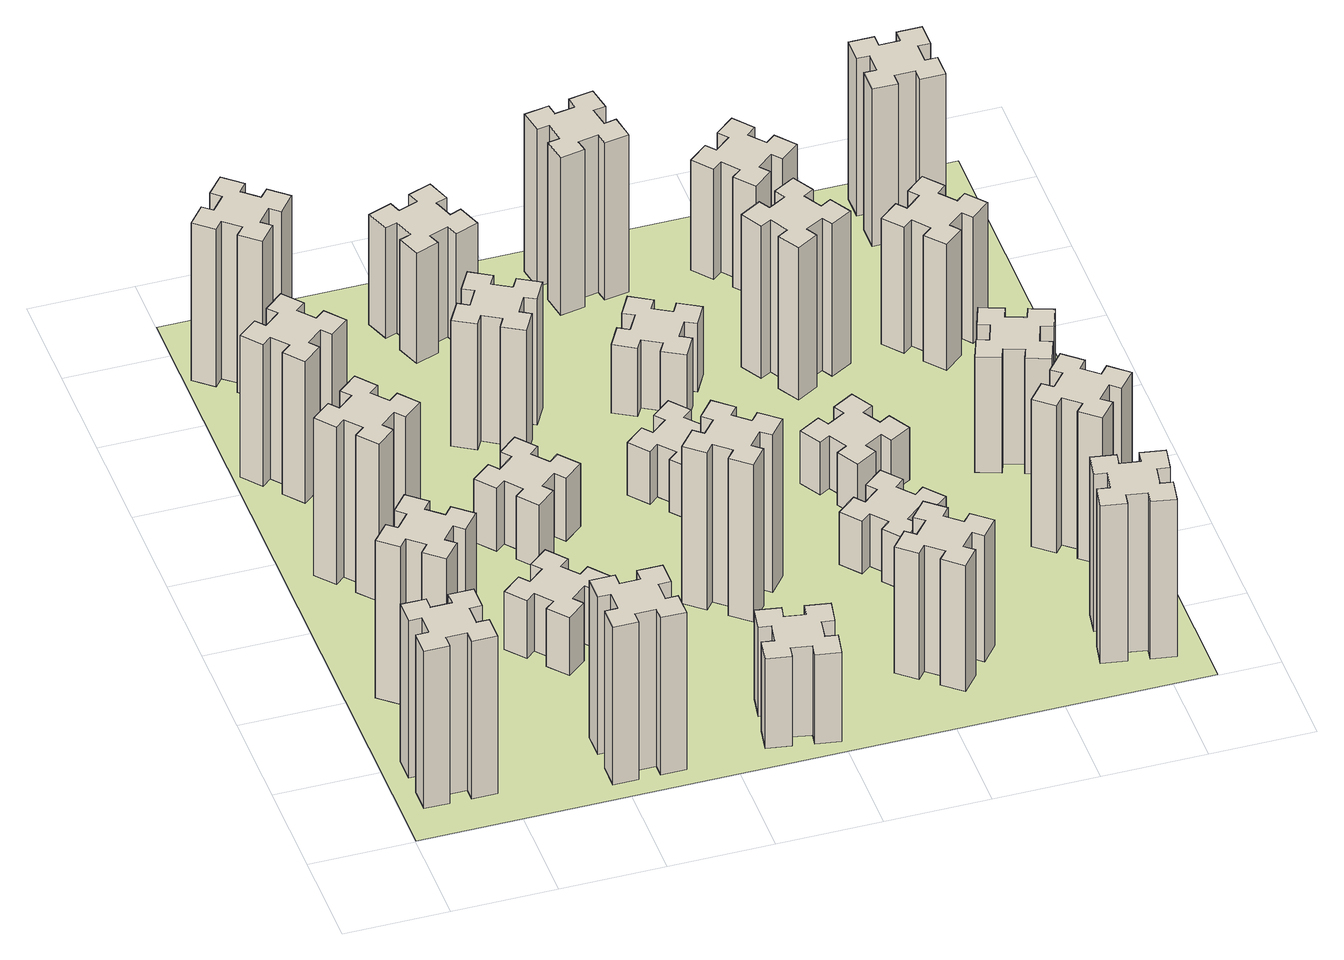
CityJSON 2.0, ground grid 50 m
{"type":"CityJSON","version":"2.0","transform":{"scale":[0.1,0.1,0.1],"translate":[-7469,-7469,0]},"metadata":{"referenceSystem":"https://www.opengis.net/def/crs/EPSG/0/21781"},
"CityObjects":{
"building1":{"type":"Building","attributes":{"class":"1000","function":"1000","usage":"1000","yearOfConstruction":2016,"roofType":"1000","measuredHeight":90,"storeysAboveGround":30,"storeysBelowGround":0},"geometry":[{"type":"Solid","lod":"1","boundaries":[[[[0,1,2,3,4,5,6,7,8,9,10,11,12,13,14,15,16,17,18,19]],[[17,16,20,21]],[[16,15,22,20]],[[15,14,23,22]],[[14,13,24,23]],[[13,12,25,24]],[[12,11,26,25]],[[11,10,27,26]],[[10,9,28,27]],[[9,8,29,28]],[[8,7,30,29]],[[7,6,31,30]],[[6,5,32,31]],[[5,4,33,32]],[[4,3,34,33]],[[3,2,35,34]],[[2,1,36,35]],[[1,0,37,36]],[[0,19,38,37]],[[19,18,39,38]],[[18,17,21,39]],[[24,25,26,27,28,29,30,31,32,33,34,35,36,37,38,39,21,20,22,23]]]]}]},
"building2":{"type":"Building","attributes":{"class":"1000","function":"1000","usage":"1000","yearOfConstruction":2016,"roofType":"1000","measuredHeight":90,"storeysAboveGround":30,"storeysBelowGround":0},"geometry":[{"type":"Solid","lod":"1","boundaries":[[[[40,41,42,43,44,45,46,47,48,49,50,51,52,53,54,55,56,57,58,59]],[[57,56,60,61]],[[56,55,62,60]],[[55,54,63,62]],[[54,53,64,63]],[[53,52,65,64]],[[52,51,66,65]],[[51,50,67,66]],[[50,49,68,67]],[[49,48,69,68]],[[48,47,70,69]],[[47,46,71,70]],[[46,45,72,71]],[[45,44,73,72]],[[44,43,74,73]],[[43,42,75,74]],[[42,41,76,75]],[[41,40,77,76]],[[40,59,78,77]],[[59,58,79,78]],[[58,57,61,79]],[[64,65,66,67,68,69,70,71,72,73,74,75,76,77,78,79,61,60,62,63]]]]}]},
"building3":{"type":"Building","attributes":{"class":"1000","function":"1000","usage":"1000","yearOfConstruction":2016,"roofType":"1000","measuredHeight":90,"storeysAboveGround":30,"storeysBelowGround":0},"geometry":[{"type":"Solid","lod":"1","boundaries":[[[[80,81,82,83,84,85,86,87,88,89,90,91,92,93,94,95,96,97,98,99]],[[97,96,100,101]],[[96,95,102,100]],[[95,94,103,102]],[[94,93,104,103]],[[93,92,105,104]],[[92,91,106,105]],[[91,90,107,106]],[[90,89,108,107]],[[89,88,109,108]],[[88,87,110,109]],[[87,86,111,110]],[[86,85,112,111]],[[85,84,113,112]],[[84,83,114,113]],[[83,82,115,114]],[[82,81,116,115]],[[81,80,117,116]],[[80,99,118,117]],[[99,98,119,118]],[[98,97,101,119]],[[104,105,106,107,108,109,110,111,112,113,114,115,116,117,118,119,101,100,102,103]]]]}]},
"building4":{"type":"Building","attributes":{"class":"1000","function":"1000","usage":"1000","yearOfConstruction":2016,"roofType":"1000","measuredHeight":81,"storeysAboveGround":30,"storeysBelowGround":0},"geometry":[{"type":"Solid","lod":"1","boundaries":[[[[120,121,122,123,124,125,126,127,128,129,130,131,132,133,134,135,136,137,138,139]],[[137,136,140,141]],[[136,135,142,140]],[[135,134,143,142]],[[134,133,144,143]],[[133,132,145,144]],[[132,131,146,145]],[[131,130,147,146]],[[130,129,148,147]],[[129,128,149,148]],[[128,127,150,149]],[[127,126,151,150]],[[126,125,152,151]],[[125,124,153,152]],[[124,123,154,153]],[[123,122,155,154]],[[122,121,156,155]],[[121,120,157,156]],[[120,139,158,157]],[[139,138,159,158]],[[138,137,141,159]],[[144,145,146,147,148,149,150,151,152,153,154,155,156,157,158,159,141,140,142,143]]]]}]},
"building5":{"type":"Building","attributes":{"class":"1000","function":"1000","usage":"1000","yearOfConstruction":2016,"roofType":"1000","measuredHeight":90,"storeysAboveGround":30,"storeysBelowGround":0},"geometry":[{"type":"Solid","lod":"1","boundaries":[[[[160,161,162,163,164,165,166,167,168,169,170,171,172,173,174,175,176,177,178,179]],[[177,176,180,181]],[[176,175,182,180]],[[175,174,183,182]],[[174,173,184,183]],[[173,172,185,184]],[[172,171,186,185]],[[171,170,187,186]],[[170,169,188,187]],[[169,168,189,188]],[[168,167,190,189]],[[167,166,191,190]],[[166,165,192,191]],[[165,164,193,192]],[[164,163,194,193]],[[163,162,195,194]],[[162,161,196,195]],[[161,160,197,196]],[[160,179,198,197]],[[179,178,199,198]],[[178,177,181,199]],[[184,185,186,187,188,189,190,191,192,193,194,195,196,197,198,199,181,180,182,183]]]]}]},
"building6":{"type":"Building","attributes":{"class":"1000","function":"1000","usage":"1000","yearOfConstruction":2016,"roofType":"1000","measuredHeight":90,"storeysAboveGround":30,"storeysBelowGround":0},"geometry":[{"type":"Solid","lod":"1","boundaries":[[[[200,201,202,203,204,205,206,207,208,209,210,211,212,213,214,215,216,217,218,219]],[[217,216,220,221]],[[216,215,222,220]],[[215,214,223,222]],[[214,213,224,223]],[[213,212,225,224]],[[212,211,226,225]],[[211,210,227,226]],[[210,209,228,227]],[[209,208,229,228]],[[208,207,230,229]],[[207,206,231,230]],[[206,205,232,231]],[[205,204,233,232]],[[204,203,234,233]],[[203,202,235,234]],[[202,201,236,235]],[[201,200,237,236]],[[200,219,238,237]],[[219,218,239,238]],[[218,217,221,239]],[[224,225,226,227,228,229,230,231,232,233,234,235,236,237,238,239,221,220,222,223]]]]}]},
"building7":{"type":"Building","attributes":{"class":"1000","function":"1000","usage":"1000","yearOfConstruction":2016,"roofType":"1000","measuredHeight":33,"storeysAboveGround":30,"storeysBelowGround":0},"geometry":[{"type":"Solid","lod":"1","boundaries":[[[[240,241,242,243,244,245,246,247,248,249,250,251,252,253,254,255,256,257,258,259]],[[257,256,260,261]],[[256,255,262,260]],[[255,254,263,262]],[[254,253,264,263]],[[253,252,265,264]],[[252,251,266,265]],[[251,250,267,266]],[[250,249,268,267]],[[249,248,269,268]],[[248,247,270,269]],[[247,246,271,270]],[[246,245,272,271]],[[245,244,273,272]],[[244,243,274,273]],[[243,242,275,274]],[[242,241,276,275]],[[241,240,277,276]],[[240,259,278,277]],[[259,258,279,278]],[[258,257,261,279]],[[264,265,266,267,268,269,270,271,272,273,274,275,276,277,278,279,261,260,262,263]]]]}]},
"building8":{"type":"Building","attributes":{"class":"1000","function":"1000","usage":"1000","yearOfConstruction":2016,"roofType":"1000","measuredHeight":36,"storeysAboveGround":30,"storeysBelowGround":0},"geometry":[{"type":"Solid","lod":"1","boundaries":[[[[280,281,282,283,284,285,286,287,288,289,290,291,292,293,294,295,296,297,298,299]],[[297,296,300,301]],[[296,295,302,300]],[[295,294,303,302]],[[294,293,304,303]],[[293,292,305,304]],[[292,291,306,305]],[[291,290,307,306]],[[290,289,308,307]],[[289,288,309,308]],[[288,287,310,309]],[[287,286,311,310]],[[286,285,312,311]],[[285,284,313,312]],[[284,283,314,313]],[[283,282,315,314]],[[282,281,316,315]],[[281,280,317,316]],[[280,299,318,317]],[[299,298,319,318]],[[298,297,301,319]],[[304,305,306,307,308,309,310,311,312,313,314,315,316,317,318,319,301,300,302,303]]]]}]},
"building9":{"type":"Building","attributes":{"class":"1000","function":"1000","usage":"1000","yearOfConstruction":2016,"roofType":"1000","measuredHeight":51,"storeysAboveGround":30,"storeysBelowGround":0},"geometry":[{"type":"Solid","lod":"1","boundaries":[[[[320,321,322,323,324,325,326,327,328,329,330,331,332,333,334,335,336,337,338,339]],[[337,336,340,341]],[[336,335,342,340]],[[335,334,343,342]],[[334,333,344,343]],[[333,332,345,344]],[[332,331,346,345]],[[331,330,347,346]],[[330,329,348,347]],[[329,328,349,348]],[[328,327,350,349]],[[327,326,351,350]],[[326,325,352,351]],[[325,324,353,352]],[[324,323,354,353]],[[323,322,355,354]],[[322,321,356,355]],[[321,320,357,356]],[[320,339,358,357]],[[339,338,359,358]],[[338,337,341,359]],[[344,345,346,347,348,349,350,351,352,353,354,355,356,357,358,359,341,340,342,343]]]]}]},
"building10":{"type":"Building","attributes":{"class":"1000","function":"1000","usage":"1000","yearOfConstruction":2016,"roofType":"1000","measuredHeight":72,"storeysAboveGround":30,"storeysBelowGround":0},"geometry":[{"type":"Solid","lod":"1","boundaries":[[[[360,361,362,363,364,365,366,367,368,369,370,371,372,373,374,375,376,377,378,379]],[[377,376,380,381]],[[376,375,382,380]],[[375,374,383,382]],[[374,373,384,383]],[[373,372,385,384]],[[372,371,386,385]],[[371,370,387,386]],[[370,369,388,387]],[[369,368,389,388]],[[368,367,390,389]],[[367,366,391,390]],[[366,365,392,391]],[[365,364,393,392]],[[364,363,394,393]],[[363,362,395,394]],[[362,361,396,395]],[[361,360,397,396]],[[360,379,398,397]],[[379,378,399,398]],[[378,377,381,399]],[[384,385,386,387,388,389,390,391,392,393,394,395,396,397,398,399,381,380,382,383]]]]}]},
"building11":{"type":"Building","attributes":{"class":"1000","function":"1000","usage":"1000","yearOfConstruction":2016,"roofType":"1000","measuredHeight":63,"storeysAboveGround":30,"storeysBelowGround":0},"geometry":[{"type":"Solid","lod":"1","boundaries":[[[[400,401,402,403,404,405,406,407,408,409,410,411,412,413,414,415,416,417,418,419]],[[417,416,420,421]],[[416,415,422,420]],[[415,414,423,422]],[[414,413,424,423]],[[413,412,425,424]],[[412,411,426,425]],[[411,410,427,426]],[[410,409,428,427]],[[409,408,429,428]],[[408,407,430,429]],[[407,406,431,430]],[[406,405,432,431]],[[405,404,433,432]],[[404,403,434,433]],[[403,402,435,434]],[[402,401,436,435]],[[401,400,437,436]],[[400,419,438,437]],[[419,418,439,438]],[[418,417,421,439]],[[424,425,426,427,428,429,430,431,432,433,434,435,436,437,438,439,421,420,422,423]]]]}]},
"building12":{"type":"Building","attributes":{"class":"1000","function":"1000","usage":"1000","yearOfConstruction":2016,"roofType":"1000","measuredHeight":90,"storeysAboveGround":30,"storeysBelowGround":0},"geometry":[{"type":"Solid","lod":"1","boundaries":[[[[440,441,442,443,444,445,446,447,448,449,450,451,452,453,454,455,456,457,458,459]],[[457,456,460,461]],[[456,455,462,460]],[[455,454,463,462]],[[454,453,464,463]],[[453,452,465,464]],[[452,451,466,465]],[[451,450,467,466]],[[450,449,468,467]],[[449,448,469,468]],[[448,447,470,469]],[[447,446,471,470]],[[446,445,472,471]],[[445,444,473,472]],[[444,443,474,473]],[[443,442,475,474]],[[442,441,476,475]],[[441,440,477,476]],[[440,459,478,477]],[[459,458,479,478]],[[458,457,461,479]],[[464,465,466,467,468,469,470,471,472,473,474,475,476,477,478,479,461,460,462,463]]]]}]},
"building13":{"type":"Building","attributes":{"class":"1000","function":"1000","usage":"1000","yearOfConstruction":2016,"roofType":"1000","measuredHeight":30,"storeysAboveGround":30,"storeysBelowGround":0},"geometry":[{"type":"Solid","lod":"1","boundaries":[[[[480,481,482,483,484,485,486,487,488,489,490,491,492,493,494,495,496,497,498,499]],[[497,496,500,501]],[[496,495,502,500]],[[495,494,503,502]],[[494,493,504,503]],[[493,492,505,504]],[[492,491,506,505]],[[491,490,507,506]],[[490,489,508,507]],[[489,488,509,508]],[[488,487,510,509]],[[487,486,511,510]],[[486,485,512,511]],[[485,484,513,512]],[[484,483,514,513]],[[483,482,515,514]],[[482,481,516,515]],[[481,480,517,516]],[[480,499,518,517]],[[499,498,519,518]],[[498,497,501,519]],[[504,505,506,507,508,509,510,511,512,513,514,515,516,517,518,519,501,500,502,503]]]]}]},
"building14":{"type":"Building","attributes":{"class":"1000","function":"1000","usage":"1000","yearOfConstruction":2016,"roofType":"1000","measuredHeight":39,"storeysAboveGround":30,"storeysBelowGround":0},"geometry":[{"type":"Solid","lod":"1","boundaries":[[[[520,521,522,523,524,525,526,527,528,529,530,531,532,533,534,535,536,537,538,539]],[[537,536,540,541]],[[536,535,542,540]],[[535,534,543,542]],[[534,533,544,543]],[[533,532,545,544]],[[532,531,546,545]],[[531,530,547,546]],[[530,529,548,547]],[[529,528,549,548]],[[528,527,550,549]],[[527,526,551,550]],[[526,525,552,551]],[[525,524,553,552]],[[524,523,554,553]],[[523,522,555,554]],[[522,521,556,555]],[[521,520,557,556]],[[520,539,558,557]],[[539,538,559,558]],[[538,537,541,559]],[[544,545,546,547,548,549,550,551,552,553,554,555,556,557,558,559,541,540,542,543]]]]}]},
"building15":{"type":"Building","attributes":{"class":"1000","function":"1000","usage":"1000","yearOfConstruction":2016,"roofType":"1000","measuredHeight":72,"storeysAboveGround":30,"storeysBelowGround":0},"geometry":[{"type":"Solid","lod":"1","boundaries":[[[[560,561,562,563,564,565,566,567,568,569,570,571,572,573,574,575,576,577,578,579]],[[577,576,580,581]],[[576,575,582,580]],[[575,574,583,582]],[[574,573,584,583]],[[573,572,585,584]],[[572,571,586,585]],[[571,570,587,586]],[[570,569,588,587]],[[569,568,589,588]],[[568,567,590,589]],[[567,566,591,590]],[[566,565,592,591]],[[565,564,593,592]],[[564,563,594,593]],[[563,562,595,594]],[[562,561,596,595]],[[561,560,597,596]],[[560,579,598,597]],[[579,578,599,598]],[[578,577,581,599]],[[584,585,586,587,588,589,590,591,592,593,594,595,596,597,598,599,581,580,582,583]]]]}]},
"building16":{"type":"Building","attributes":{"class":"1000","function":"1000","usage":"1000","yearOfConstruction":2016,"roofType":"1000","measuredHeight":90,"storeysAboveGround":30,"storeysBelowGround":0},"geometry":[{"type":"Solid","lod":"1","boundaries":[[[[600,601,602,603,604,605,606,607,608,609,610,611,612,613,614,615,616,617,618,619]],[[617,616,620,621]],[[616,615,622,620]],[[615,614,623,622]],[[614,613,624,623]],[[613,612,625,624]],[[612,611,626,625]],[[611,610,627,626]],[[610,609,628,627]],[[609,608,629,628]],[[608,607,630,629]],[[607,606,631,630]],[[606,605,632,631]],[[605,604,633,632]],[[604,603,634,633]],[[603,602,635,634]],[[602,601,636,635]],[[601,600,637,636]],[[600,619,638,637]],[[619,618,639,638]],[[618,617,621,639]],[[624,625,626,627,628,629,630,631,632,633,634,635,636,637,638,639,621,620,622,623]]]]}]},
"building17":{"type":"Building","attributes":{"class":"1000","function":"1000","usage":"1000","yearOfConstruction":2016,"roofType":"1000","measuredHeight":30,"storeysAboveGround":30,"storeysBelowGround":0},"geometry":[{"type":"Solid","lod":"1","boundaries":[[[[640,641,642,643,644,645,646,647,648,649,650,651,652,653,654,655,656,657,658,659]],[[657,656,660,661]],[[656,655,662,660]],[[655,654,663,662]],[[654,653,664,663]],[[653,652,665,664]],[[652,651,666,665]],[[651,650,667,666]],[[650,649,668,667]],[[649,648,669,668]],[[648,647,670,669]],[[647,646,671,670]],[[646,645,672,671]],[[645,644,673,672]],[[644,643,674,673]],[[643,642,675,674]],[[642,641,676,675]],[[641,640,677,676]],[[640,659,678,677]],[[659,658,679,678]],[[658,657,661,679]],[[664,665,666,667,668,669,670,671,672,673,674,675,676,677,678,679,661,660,662,663]]]]}]},
"building18":{"type":"Building","attributes":{"class":"1000","function":"1000","usage":"1000","yearOfConstruction":2016,"roofType":"1000","measuredHeight":30,"storeysAboveGround":30,"storeysBelowGround":0},"geometry":[{"type":"Solid","lod":"1","boundaries":[[[[680,681,682,683,684,685,686,687,688,689,690,691,692,693,694,695,696,697,698,699]],[[697,696,700,701]],[[696,695,702,700]],[[695,694,703,702]],[[694,693,704,703]],[[693,692,705,704]],[[692,691,706,705]],[[691,690,707,706]],[[690,689,708,707]],[[689,688,709,708]],[[688,687,710,709]],[[687,686,711,710]],[[686,685,712,711]],[[685,684,713,712]],[[684,683,714,713]],[[683,682,715,714]],[[682,681,716,715]],[[681,680,717,716]],[[680,699,718,717]],[[699,698,719,718]],[[698,697,701,719]],[[704,705,706,707,708,709,710,711,712,713,714,715,716,717,718,719,701,700,702,703]]]]}]},
"building19":{"type":"Building","attributes":{"class":"1000","function":"1000","usage":"1000","yearOfConstruction":2016,"roofType":"1000","measuredHeight":87,"storeysAboveGround":30,"storeysBelowGround":0},"geometry":[{"type":"Solid","lod":"1","boundaries":[[[[720,721,722,723,724,725,726,727,728,729,730,731,732,733,734,735,736,737,738,739]],[[737,736,740,741]],[[736,735,742,740]],[[735,734,743,742]],[[734,733,744,743]],[[733,732,745,744]],[[732,731,746,745]],[[731,730,747,746]],[[730,729,748,747]],[[729,728,749,748]],[[728,727,750,749]],[[727,726,751,750]],[[726,725,752,751]],[[725,724,753,752]],[[724,723,754,753]],[[723,722,755,754]],[[722,721,756,755]],[[721,720,757,756]],[[720,739,758,757]],[[739,738,759,758]],[[738,737,741,759]],[[744,745,746,747,748,749,750,751,752,753,754,755,756,757,758,759,741,740,742,743]]]]}]},
"building20":{"type":"Building","attributes":{"class":"1000","function":"1000","usage":"1000","yearOfConstruction":2016,"roofType":"1000","measuredHeight":90,"storeysAboveGround":30,"storeysBelowGround":0},"geometry":[{"type":"Solid","lod":"1","boundaries":[[[[760,761,762,763,764,765,766,767,768,769,770,771,772,773,774,775,776,777,778,779]],[[777,776,780,781]],[[776,775,782,780]],[[775,774,783,782]],[[774,773,784,783]],[[773,772,785,784]],[[772,771,786,785]],[[771,770,787,786]],[[770,769,788,787]],[[769,768,789,788]],[[768,767,790,789]],[[767,766,791,790]],[[766,765,792,791]],[[765,764,793,792]],[[764,763,794,793]],[[763,762,795,794]],[[762,761,796,795]],[[761,760,797,796]],[[760,779,798,797]],[[779,778,799,798]],[[778,777,781,799]],[[784,785,786,787,788,789,790,791,792,793,794,795,796,797,798,799,781,780,782,783]]]]}]},
"building21":{"type":"Building","attributes":{"class":"1000","function":"1000","usage":"1000","yearOfConstruction":2016,"roofType":"1000","measuredHeight":63,"storeysAboveGround":30,"storeysBelowGround":0},"geometry":[{"type":"Solid","lod":"1","boundaries":[[[[800,801,802,803,804,805,806,807,808,809,810,811,812,813,814,815,816,817,818,819]],[[817,816,820,821]],[[816,815,822,820]],[[815,814,823,822]],[[814,813,824,823]],[[813,812,825,824]],[[812,811,826,825]],[[811,810,827,826]],[[810,809,828,827]],[[809,808,829,828]],[[808,807,830,829]],[[807,806,831,830]],[[806,805,832,831]],[[805,804,833,832]],[[804,803,834,833]],[[803,802,835,834]],[[802,801,836,835]],[[801,800,837,836]],[[800,819,838,837]],[[819,818,839,838]],[[818,817,821,839]],[[824,825,826,827,828,829,830,831,832,833,834,835,836,837,838,839,821,820,822,823]]]]}]},
"building22":{"type":"Building","attributes":{"class":"1000","function":"1000","usage":"1000","yearOfConstruction":2016,"roofType":"1000","measuredHeight":84,"storeysAboveGround":30,"storeysBelowGround":0},"geometry":[{"type":"Solid","lod":"1","boundaries":[[[[840,841,842,843,844,845,846,847,848,849,850,851,852,853,854,855,856,857,858,859]],[[857,856,860,861]],[[856,855,862,860]],[[855,854,863,862]],[[854,853,864,863]],[[853,852,865,864]],[[852,851,866,865]],[[851,850,867,866]],[[850,849,868,867]],[[849,848,869,868]],[[848,847,870,869]],[[847,846,871,870]],[[846,845,872,871]],[[845,844,873,872]],[[844,843,874,873]],[[843,842,875,874]],[[842,841,876,875]],[[841,840,877,876]],[[840,859,878,877]],[[859,858,879,878]],[[858,857,861,879]],[[864,865,866,867,868,869,870,871,872,873,874,875,876,877,878,879,861,860,862,863]]]]}]},
"building23":{"type":"Building","attributes":{"class":"1000","function":"1000","usage":"1000","yearOfConstruction":2016,"roofType":"1000","measuredHeight":66,"storeysAboveGround":30,"storeysBelowGround":0},"geometry":[{"type":"Solid","lod":"1","boundaries":[[[[880,881,882,883,884,885,886,887,888,889,890,891,892,893,894,895,896,897,898,899]],[[897,896,900,901]],[[896,895,902,900]],[[895,894,903,902]],[[894,893,904,903]],[[893,892,905,904]],[[892,891,906,905]],[[891,890,907,906]],[[890,889,908,907]],[[889,888,909,908]],[[888,887,910,909]],[[887,886,911,910]],[[886,885,912,911]],[[885,884,913,912]],[[884,883,914,913]],[[883,882,915,914]],[[882,881,916,915]],[[881,880,917,916]],[[880,899,918,917]],[[899,898,919,918]],[[898,897,901,919]],[[904,905,906,907,908,909,910,911,912,913,914,915,916,917,918,919,901,900,902,903]]]]}]},
"building24":{"type":"Building","attributes":{"class":"1000","function":"1000","usage":"1000","yearOfConstruction":2016,"roofType":"1000","measuredHeight":72,"storeysAboveGround":30,"storeysBelowGround":0},"geometry":[{"type":"Solid","lod":"1","boundaries":[[[[920,921,922,923,924,925,926,927,928,929,930,931,932,933,934,935,936,937,938,939]],[[937,936,940,941]],[[936,935,942,940]],[[935,934,943,942]],[[934,933,944,943]],[[933,932,945,944]],[[932,931,946,945]],[[931,930,947,946]],[[930,929,948,947]],[[929,928,949,948]],[[928,927,950,949]],[[927,926,951,950]],[[926,925,952,951]],[[925,924,953,952]],[[924,923,954,953]],[[923,922,955,954]],[[922,921,956,955]],[[921,920,957,956]],[[920,939,958,957]],[[939,938,959,958]],[[938,937,941,959]],[[944,945,946,947,948,949,950,951,952,953,954,955,956,957,958,959,941,940,942,943]]]]}]},
"building25":{"type":"Building","attributes":{"class":"1000","function":"1000","usage":"1000","yearOfConstruction":2016,"roofType":"1000","measuredHeight":90,"storeysAboveGround":30,"storeysBelowGround":0},"geometry":[{"type":"Solid","lod":"1","boundaries":[[[[960,961,962,963,964,965,966,967,968,969,970,971,972,973,974,975,976,977,978,979]],[[977,976,980,981]],[[976,975,982,980]],[[975,974,983,982]],[[974,973,984,983]],[[973,972,985,984]],[[972,971,986,985]],[[971,970,987,986]],[[970,969,988,987]],[[969,968,989,988]],[[968,967,990,989]],[[967,966,991,990]],[[966,965,992,991]],[[965,964,993,992]],[[964,963,994,993]],[[963,962,995,994]],[[962,961,996,995]],[[961,960,997,996]],[[960,979,998,997]],[[979,978,999,998]],[[978,977,981,999]],[[984,985,986,987,988,989,990,991,992,993,994,995,996,997,998,999,981,980,982,983]]]]}]},
"landuse1":{"type":"LandUse","attributes":{"name":"plot1","function":"1010"},"geometry":[{"type":"MultiSurface","lod":"1","boundaries":[[[1000,1001,1002,1003]]]}]}
},
"vertices":[
[165,425,0],[165,325,0],[105,325,0],[105,205,0],[225,205,0],[225,265,0],[325,265,0],[325,205,0],[445,205,0],[445,325,0],[385,325,0],[385,425,0],[445,425,0],[445,545,0],[325,545,0],[325,485,0],[225,485,0],[225,545,0],[105,545,0],[105,425,0],[225,485,900],[225,545,900],[325,485,900],[325,545,900],[445,545,900],[445,425,900],[385,425,900],[385,325,900],[445,325,900],[445,205,900],[325,205,900],[325,265,900],[225,265,900],[225,205,900],[105,205,900],[105,325,900],[165,325,900],[165,425,900],[105,425,900],[105,545,900],
[484,1067,0],[408,1132,0],[446,1178,0],[354,1255,0],[277,1163,0],[323,1124,0],[259,1048,0],[213,1086,0],[136,994,0],[228,917,0],[266,963,0],[343,899,0],[304,853,0],[396,776,0],[473,868,0],[427,906,0],[492,983,0],[538,944,0],[615,1036,0],[523,1113,0],[492,983,900],[538,944,900],[427,906,900],[473,868,900],[396,776,900],[304,853,900],[343,899,900],[266,963,900],[228,917,900],[136,994,900],[213,1086,900],[259,1048,900],[323,1124,900],[277,1163,900],[354,1255,900],[446,1178,900],[408,1132,900],[484,1067,900],[523,1113,900],[615,1036,900],
[492,1888,0],[427,1964,0],[473,2003,0],[396,2095,0],[304,2018,0],[343,1972,0],[266,1907,0],[228,1953,0],[136,1876,0],[213,1784,0],[259,1823,0],[323,1746,0],[277,1708,0],[354,1616,0],[446,1693,0],[408,1739,0],[484,1803,0],[523,1757,0],[615,1834,0],[538,1926,0],[484,1803,900],[523,1757,900],[408,1739,900],[446,1693,900],[354,1616,900],[277,1708,900],[323,1746,900],[259,1823,900],[213,1784,900],[136,1876,900],[228,1953,900],[266,1907,900],[343,1972,900],[304,2018,900],[396,2095,900],[473,2003,900],[427,1964,900],[492,1888,900],[538,1926,900],[615,1834,900],
[243,2712,0],[166,2647,0],[128,2693,0],[36,2616,0],[113,2524,0],[159,2563,0],[223,2486,0],[177,2448,0],[254,2356,0],[346,2433,0],[308,2479,0],[384,2543,0],[423,2497,0],[515,2574,0],[438,2666,0],[392,2628,0],[327,2704,0],[373,2743,0],[296,2835,0],[204,2758,0],[327,2704,810],[373,2743,810],[392,2628,810],[438,2666,810],[515,2574,810],[423,2497,810],[384,2543,810],[308,2479,810],[346,2433,810],[254,2356,810],[177,2448,810],[223,2486,810],[159,2563,810],[113,2524,810],[36,2616,810],[128,2693,810],[166,2647,810],[243,2712,810],[204,2758,810],[296,2835,810],
[1225,225,0],[1225,325,0],[1285,325,0],[1285,445,0],[1165,445,0],[1165,385,0],[1065,385,0],[1065,445,0],[945,445,0],[945,325,0],[1005,325,0],[1005,225,0],[945,225,0],[945,105,0],[1065,105,0],[1065,165,0],[1165,165,0],[1165,105,0],[1285,105,0],[1285,225,0],[1165,165,900],[1165,105,900],[1065,165,900],[1065,105,900],[945,105,900],[945,225,900],[1005,225,900],[1005,325,900],[945,325,900],[945,445,900],[1065,445,900],[1065,385,900],[1165,385,900],[1165,445,900],[1285,445,900],[1285,325,900],[1225,325,900],[1225,225,900],[1285,225,900],[1285,105,900],
[384,3387,0],[308,3452,0],[346,3498,0],[254,3575,0],[177,3483,0],[223,3444,0],[159,3368,0],[113,3406,0],[36,3314,0],[128,3237,0],[166,3283,0],[243,3219,0],[204,3173,0],[296,3096,0],[373,3188,0],[327,3226,0],[392,3303,0],[438,3264,0],[515,3356,0],[423,3433,0],[392,3303,900],[438,3264,900],[327,3226,900],[373,3188,900],[296,3096,900],[204,3173,900],[243,3219,900],[166,3283,900],[128,3237,900],[36,3314,900],[113,3406,900],[159,3368,900],[223,3444,900],[177,3483,900],[254,3575,900],[346,3498,900],[308,3452,900],[384,3387,900],[423,3433,900],[515,3356,900],
[983,1232,0],[906,1167,0],[868,1213,0],[776,1136,0],[853,1044,0],[899,1083,0],[963,1006,0],[917,968,0],[994,876,0],[1086,953,0],[1048,999,0],[1124,1063,0],[1163,1017,0],[1255,1094,0],[1178,1186,0],[1132,1148,0],[1067,1224,0],[1113,1263,0],[1036,1355,0],[944,1278,0],[1067,1224,330],[1113,1263,330],[1132,1148,330],[1178,1186,330],[1255,1094,330],[1163,1017,330],[1124,1063,330],[1048,999,330],[1086,953,330],[994,876,330],[917,968,330],[963,1006,330],[899,1083,330],[853,1044,330],[776,1136,330],[868,1213,330],[906,1167,330],[983,1232,330],[944,1278,330],[1036,1355,330],
[1083,1972,0],[1006,1907,0],[968,1953,0],[876,1876,0],[953,1784,0],[999,1823,0],[1063,1746,0],[1017,1708,0],[1094,1616,0],[1186,1693,0],[1148,1739,0],[1224,1803,0],[1263,1757,0],[1355,1834,0],[1278,1926,0],[1232,1888,0],[1167,1964,0],[1213,2003,0],[1136,2095,0],[1044,2018,0],[1167,1964,360],[1213,2003,360],[1232,1888,360],[1278,1926,360],[1355,1834,360],[1263,1757,360],[1224,1803,360],[1148,1739,360],[1186,1693,360],[1094,1616,360],[1017,1708,360],[1063,1746,360],[999,1823,360],[953,1784,360],[876,1876,360],[968,1953,360],[1006,1907,360],[1083,1972,360],[1044,2018,360],[1136,2095,360],
[1756,344,0],[1738,245,0],[1679,256,0],[1658,137,0],[1777,117,0],[1787,176,0],[1885,158,0],[1875,99,0],[1993,78,0],[2014,197,0],[1955,207,0],[1972,305,0],[2031,295,0],[2052,413,0],[1934,434,0],[1924,375,0],[1825,392,0],[1836,451,0],[1717,472,0],[1697,354,0],[1825,392,510],[1836,451,510],[1924,375,510],[1934,434,510],[2052,413,510],[2031,295,510],[1972,305,510],[1955,207,510],[2014,197,510],[1993,78,510],[1875,99,510],[1885,158,510],[1787,176,510],[1777,117,510],[1658,137,510],[1679,256,510],[1738,245,510],[1756,344,510],[1697,354,510],[1717,472,510],
[1314,2666,0],[1227,2716,0],[1257,2768,0],[1153,2828,0],[1093,2724,0],[1145,2694,0],[1095,2607,0],[1043,2637,0],[983,2533,0],[1087,2473,0],[1117,2525,0],[1204,2475,0],[1174,2423,0],[1278,2363,0],[1338,2467,0],[1286,2497,0],[1336,2584,0],[1388,2554,0],[1448,2658,0],[1344,2718,0],[1336,2584,720],[1388,2554,720],[1286,2497,720],[1338,2467,720],[1278,2363,720],[1174,2423,720],[1204,2475,720],[1117,2525,720],[1087,2473,720],[983,2533,720],[1043,2637,720],[1095,2607,720],[1145,2694,720],[1093,2724,720],[1153,2828,720],[1257,2768,720],[1227,2716,720],[1314,2666,720],[1344,2718,720],[1448,2658,720],
[1125,3456,0],[1031,3422,0],[1010,3478,0],[897,3437,0],[939,3324,0],[995,3345,0],[1029,3251,0],[973,3230,0],[1014,3117,0],[1127,3159,0],[1106,3215,0],[1200,3249,0],[1220,3193,0],[1333,3234,0],[1292,3347,0],[1236,3326,0],[1202,3420,0],[1258,3440,0],[1217,3553,0],[1104,3512,0],[1202,3420,630],[1258,3440,630],[1236,3326,630],[1292,3347,630],[1333,3234,630],[1220,3193,630],[1200,3249,630],[1106,3215,630],[1127,3159,630],[1014,3117,630],[973,3230,630],[1029,3251,630],[995,3345,630],[939,3324,630],[897,3437,630],[1010,3478,630],[1031,3422,630],[1125,3456,630],[1104,3512,630],[1217,3553,630],
[1803,1324,0],[1739,1248,0],[1693,1286,0],[1616,1194,0],[1708,1117,0],[1746,1163,0],[1823,1099,0],[1784,1053,0],[1876,976,0],[1953,1068,0],[1907,1106,0],[1972,1183,0],[2018,1144,0],[2095,1236,0],[2003,1313,0],[1964,1267,0],[1888,1332,0],[1926,1378,0],[1834,1455,0],[1757,1363,0],[1888,1332,900],[1926,1378,900],[1964,1267,900],[2003,1313,900],[2095,1236,900],[2018,1144,900],[1972,1183,900],[1907,1106,900],[1953,1068,900],[1876,976,900],[1784,1053,900],[1823,1099,900],[1746,1163,900],[1708,1117,900],[1616,1194,900],[1693,1286,900],[1739,1248,900],[1803,1324,900],[1757,1363,900],[1834,1455,900],
[1972,1988,0],[1907,2064,0],[1953,2103,0],[1876,2195,0],[1784,2118,0],[1823,2072,0],[1746,2007,0],[1708,2053,0],[1616,1976,0],[1693,1884,0],[1739,1923,0],[1803,1846,0],[1757,1808,0],[1834,1716,0],[1926,1793,0],[1888,1839,0],[1964,1903,0],[2003,1857,0],[2095,1934,0],[2018,2026,0],[1964,1903,300],[2003,1857,300],[1888,1839,300],[1926,1793,300],[1834,1716,300],[1757,1808,300],[1803,1846,300],[1739,1923,300],[1693,1884,300],[1616,1976,300],[1708,2053,300],[1746,2007,300],[1823,2072,300],[1784,2118,300],[1876,2195,300],[1953,2103,300],[1907,2064,300],[1972,1988,300],[2018,2026,300],[2095,1934,300],
[2026,2497,0],[2076,2584,0],[2128,2554,0],[2188,2658,0],[2084,2718,0],[2054,2666,0],[1967,2716,0],[1997,2768,0],[1893,2828,0],[1833,2724,0],[1885,2694,0],[1835,2607,0],[1783,2637,0],[1723,2533,0],[1827,2473,0],[1857,2525,0],[1944,2475,0],[1914,2423,0],[2018,2363,0],[2078,2467,0],[1944,2475,390],[1914,2423,390],[1857,2525,390],[1827,2473,390],[1723,2533,390],[1783,2637,390],[1835,2607,390],[1885,2694,390],[1833,2724,390],[1893,2828,390],[1997,2768,390],[1967,2716,390],[2054,2666,390],[2084,2718,390],[2188,2658,390],[2128,2554,390],[2076,2584,390],[2026,2497,390],[2078,2467,390],[2018,2363,390],
[2486,423,0],[2563,359,0],[2524,313,0],[2616,236,0],[2693,328,0],[2647,366,0],[2712,443,0],[2758,404,0],[2835,496,0],[2743,573,0],[2704,527,0],[2628,592,0],[2666,638,0],[2574,715,0],[2497,623,0],[2543,584,0],[2479,508,0],[2433,546,0],[2356,454,0],[2448,377,0],[2479,508,720],[2433,546,720],[2543,584,720],[2497,623,720],[2574,715,720],[2666,638,720],[2628,592,720],[2704,527,720],[2743,573,720],[2835,496,720],[2758,404,720],[2712,443,720],[2647,366,720],[2693,328,720],[2616,236,720],[2524,313,720],[2563,359,720],[2486,423,720],[2448,377,720],[2356,454,720],
[1885,3552,0],[1787,3535,0],[1777,3594,0],[1658,3573,0],[1679,3455,0],[1738,3465,0],[1756,3367,0],[1697,3357,0],[1717,3238,0],[1836,3259,0],[1825,3318,0],[1924,3336,0],[1934,3277,0],[2052,3297,0],[2031,3416,0],[1972,3405,0],[1955,3504,0],[2014,3514,0],[1993,3632,0],[1875,3611,0],[1955,3504,900],[2014,3514,900],[1972,3405,900],[2031,3416,900],[2052,3297,900],[1934,3277,900],[1924,3336,900],[1825,3318,900],[1836,3259,900],[1717,3238,900],[1697,3357,900],[1756,3367,900],[1738,3465,900],[1679,3455,900],[1658,3573,900],[1777,3594,900],[1787,3535,900],[1885,3552,900],[1875,3611,900],[1993,3632,900],
[2563,1332,0],[2486,1267,0],[2448,1313,0],[2356,1236,0],[2433,1144,0],[2479,1183,0],[2543,1106,0],[2497,1068,0],[2574,976,0],[2666,1053,0],[2628,1099,0],[2704,1163,0],[2743,1117,0],[2835,1194,0],[2758,1286,0],[2712,1248,0],[2647,1324,0],[2693,1363,0],[2616,1455,0],[2524,1378,0],[2647,1324,300],[2693,1363,300],[2712,1248,300],[2758,1286,300],[2835,1194,300],[2743,1117,300],[2704,1163,300],[2628,1099,300],[2666,1053,300],[2574,976,300],[2497,1068,300],[2543,1106,300],[2479,1183,300],[2433,1144,300],[2356,1236,300],[2448,1313,300],[2486,1267,300],[2563,1332,300],[2524,1378,300],[2616,1455,300],
[2475,1744,0],[2525,1657,0],[2473,1627,0],[2533,1523,0],[2637,1583,0],[2607,1635,0],[2694,1685,0],[2724,1633,0],[2828,1693,0],[2768,1797,0],[2716,1767,0],[2666,1854,0],[2718,1884,0],[2658,1988,0],[2554,1928,0],[2584,1876,0],[2497,1826,0],[2467,1878,0],[2363,1818,0],[2423,1714,0],[2497,1826,300],[2467,1878,300],[2584,1876,300],[2554,1928,300],[2658,1988,300],[2718,1884,300],[2666,1854,300],[2716,1767,300],[2768,1797,300],[2828,1693,300],[2724,1633,300],[2694,1685,300],[2607,1635,300],[2637,1583,300],[2533,1523,300],[2473,1627,300],[2525,1657,300],[2475,1744,300],[2423,1714,300],[2363,1818,300],
[2607,2475,0],[2694,2525,0],[2724,2473,0],[2828,2533,0],[2768,2637,0],[2716,2607,0],[2666,2694,0],[2718,2724,0],[2658,2828,0],[2554,2768,0],[2584,2716,0],[2497,2666,0],[2467,2718,0],[2363,2658,0],[2423,2554,0],[2475,2584,0],[2525,2497,0],[2473,2467,0],[2533,2363,0],[2637,2423,0],[2525,2497,870],[2473,2467,870],[2475,2584,870],[2423,2554,870],[2363,2658,870],[2467,2718,870],[2497,2666,870],[2584,2716,870],[2554,2768,870],[2658,2828,870],[2718,2724,870],[2666,2694,870],[2716,2607,870],[2768,2637,870],[2828,2533,870],[2724,2473,870],[2694,2525,870],[2607,2475,870],[2637,2423,870],[2533,2363,870],
[3504,475,0],[3405,492,0],[3416,551,0],[3297,572,0],[3277,454,0],[3336,444,0],[3318,345,0],[3259,356,0],[3238,237,0],[3357,217,0],[3367,276,0],[3465,258,0],[3455,199,0],[3573,178,0],[3594,297,0],[3535,307,0],[3552,405,0],[3611,395,0],[3632,513,0],[3514,534,0],[3552,405,900],[3611,395,900],[3535,307,900],[3594,297,900],[3573,178,900],[3455,199,900],[3465,258,900],[3367,276,900],[3357,217,900],[3238,237,900],[3259,356,900],[3318,345,900],[3336,444,900],[3277,454,900],[3297,572,900],[3416,551,900],[3405,492,900],[3504,475,900],[3514,534,900],[3632,513,900],
[2712,3368,0],[2647,3444,0],[2693,3483,0],[2616,3575,0],[2524,3498,0],[2563,3452,0],[2486,3387,0],[2448,3433,0],[2356,3356,0],[2433,3264,0],[2479,3303,0],[2543,3226,0],[2497,3188,0],[2574,3096,0],[2666,3173,0],[2628,3219,0],[2704,3283,0],[2743,3237,0],[2835,3314,0],[2758,3406,0],[2704,3283,630],[2743,3237,630],[2628,3219,630],[2666,3173,630],[2574,3096,630],[2497,3188,630],[2543,3226,630],[2479,3303,630],[2433,3264,630],[2356,3356,630],[2448,3433,630],[2486,3387,630],[2563,3452,630],[2524,3498,630],[2616,3575,630],[2693,3483,630],[2647,3444,630],[2712,3368,630],[2758,3406,630],[2835,3314,630],
[3487,1006,0],[3552,1083,0],[3598,1044,0],[3675,1136,0],[3583,1213,0],[3544,1167,0],[3468,1232,0],[3506,1278,0],[3414,1355,0],[3337,1263,0],[3383,1224,0],[3319,1148,0],[3273,1186,0],[3196,1094,0],[3288,1017,0],[3326,1063,0],[3403,999,0],[3364,953,0],[3456,876,0],[3533,968,0],[3403,999,840],[3364,953,840],[3326,1063,840],[3288,1017,840],[3196,1094,840],[3273,1186,840],[3319,1148,840],[3383,1224,840],[3337,1263,840],[3414,1355,840],[3506,1278,840],[3468,1232,840],[3544,1167,840],[3583,1213,840],[3675,1136,840],[3598,1044,840],[3552,1083,840],[3487,1006,840],[3533,968,840],[3456,876,840],
[3420,1842,0],[3326,1876,0],[3347,1932,0],[3234,1973,0],[3193,1860,0],[3249,1840,0],[3215,1746,0],[3159,1767,0],[3117,1654,0],[3230,1613,0],[3251,1669,0],[3345,1635,0],[3324,1579,0],[3437,1537,0],[3478,1650,0],[3422,1671,0],[3456,1765,0],[3512,1744,0],[3553,1857,0],[3440,1898,0],[3456,1765,660],[3512,1744,660],[3422,1671,660],[3478,1650,660],[3437,1537,660],[3324,1579,660],[3345,1635,660],[3251,1669,660],[3230,1613,660],[3117,1654,660],[3159,1767,660],[3215,1746,660],[3249,1840,660],[3193,1860,660],[3234,1973,660],[3347,1932,660],[3326,1876,660],[3420,1842,660],[3440,1898,660],[3553,1857,660],
[3119,2563,0],[3183,2486,0],[3137,2448,0],[3214,2356,0],[3306,2433,0],[3268,2479,0],[3344,2543,0],[3383,2497,0],[3475,2574,0],[3398,2666,0],[3352,2628,0],[3287,2704,0],[3333,2743,0],[3256,2835,0],[3164,2758,0],[3203,2712,0],[3126,2647,0],[3088,2693,0],[2996,2616,0],[3073,2524,0],[3126,2647,720],[3088,2693,720],[3203,2712,720],[3164,2758,720],[3256,2835,720],[3333,2743,720],[3287,2704,720],[3352,2628,720],[3398,2666,720],[3475,2574,720],[3383,2497,720],[3344,2543,720],[3268,2479,720],[3306,2433,720],[3214,2356,720],[3137,2448,720],[3183,2486,720],[3119,2563,720],[3073,2524,720],[2996,2616,720],
[3285,3325,0],[3385,3325,0],[3385,3265,0],[3505,3265,0],[3505,3385,0],[3445,3385,0],[3445,3485,0],[3505,3485,0],[3505,3605,0],[3385,3605,0],[3385,3545,0],[3285,3545,0],[3285,3605,0],[3165,3605,0],[3165,3485,0],[3225,3485,0],[3225,3385,0],[3165,3385,0],[3165,3265,0],[3285,3265,0],[3225,3385,900],[3165,3385,900],[3225,3485,900],[3165,3485,900],[3165,3605,900],[3285,3605,900],[3285,3545,900],[3385,3545,900],[3385,3605,900],[3505,3605,900],[3505,3485,900],[3445,3485,900],[3445,3385,900],[3505,3385,900],[3505,3265,900],[3385,3265,900],[3385,3325,900],[3285,3325,900],[3285,3265,900],[3165,3265,900],
[5,3705,0],[3705,3705,0],[3705,5,0],[5,5,0]
]}
